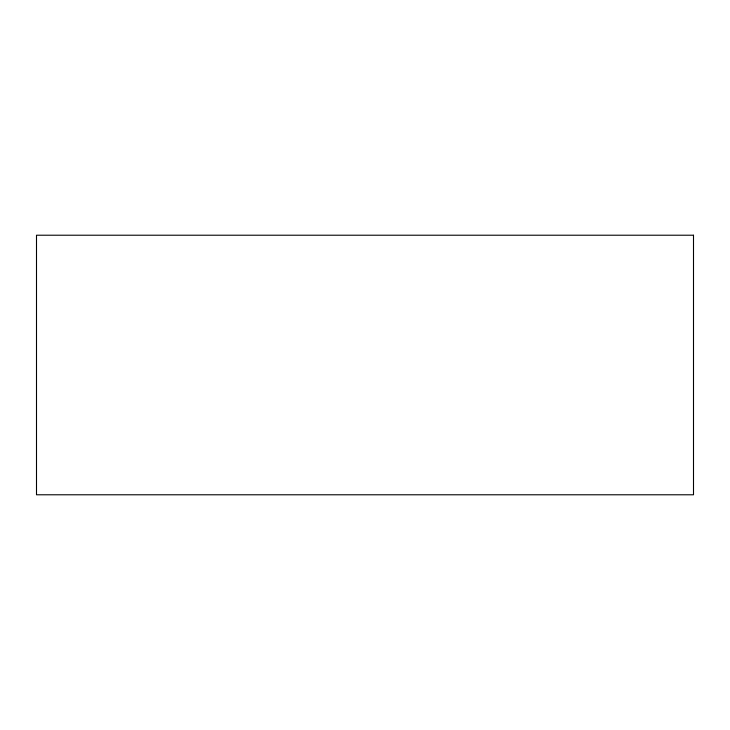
<?xml version="1.0" encoding="UTF-8"?>
<svg xmlns="http://www.w3.org/2000/svg" width="730" height="730" viewBox="0 0 730 730"><rect width="100%" height="100%" fill="white"/><g stroke="black" fill="none" stroke-linecap="round" stroke-linejoin="round"><path stroke-width="1.09" d="M693.5 235.215L36.5 235.215L36.5 494.785L693.5 494.785L693.5 235.215"/></g></svg>
